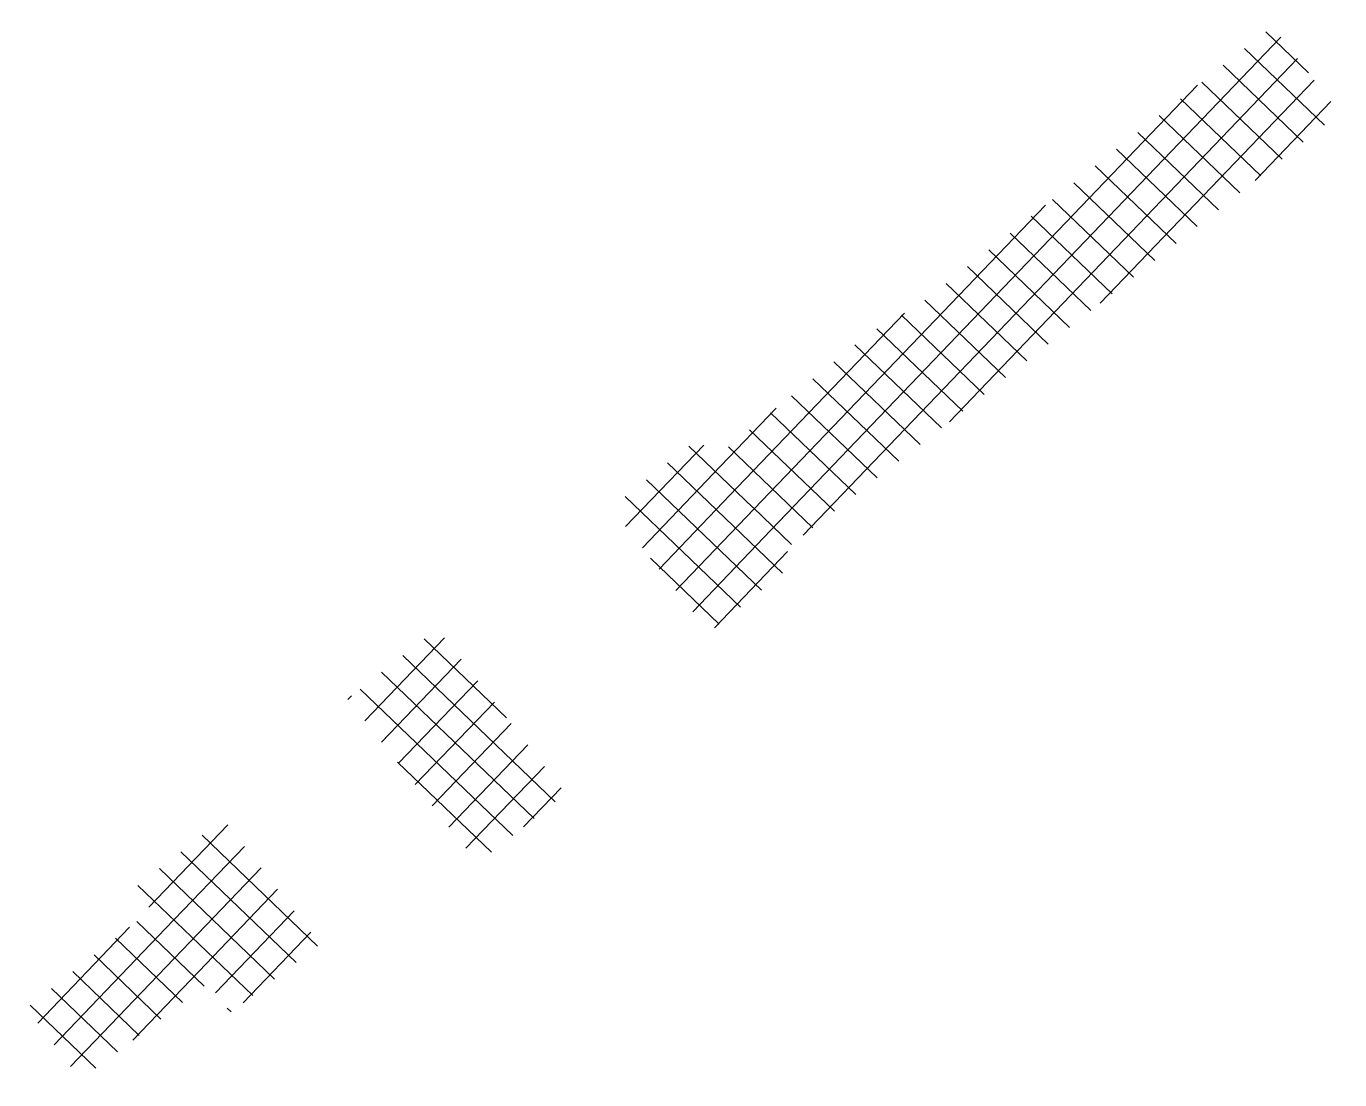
# Model space of a CAD drawing. Header units: millimetres. Extents: x 337 to 492, y -3234 to -3109.
import ezdxf

# ---------------------------------------------------------------- set-up
doc = ezdxf.new("R2010")
doc.units = ezdxf.units.MM
doc.layers.add('Строения', color=7, linetype='Continuous')

msp = doc.modelspace()

# ---------------------------------------------------------------- hatches: boundary and pattern name
at = {"layer": 'Строения', "linetype": 'Continuous', "lineweight": 20}
h = msp.add_hatch(dxfattribs=at)
h.set_pattern_fill('ANSI37', angle=1.1914)
h.set_pattern_definition([(46.19137634, (-2213470.5575, -567574.3202), (-2.2912579416, 2.197899462), []), (136.19137634, (-2213470.5575, -567574.3202), (-2.197899462, -2.2912579416), [])])
h.paths.add_polyline_path([(358.63, -3222.18), (351.92, -3213.55), (337.15, -3225.09), (343.59, -3233.57)])
h.paths.add_polyline_path([(360.43, -3202.75), (349.9, -3210.95), (361.3, -3225.62), (371.88, -3217.55)])
h.paths.add_polyline_path([(385.71, -3180.24), (375.12, -3188.57), (390.52, -3207.99), (400.89, -3199.75)])
h.paths.add_polyline_path([(416.62, -3157.77), (406.27, -3165.99), (417.84, -3180.69), (428.16, -3172.42)])
h.paths.add_polyline_path([(443.94, -3157.63), (472.45, -3135.24), (492.42, -3119.31), (484.47, -3109.06), (442.47, -3142.14), (436.79, -3145.32), (418.48, -3160.13), (426.91, -3170.84)])

doc.saveas('drawing.dxf')
